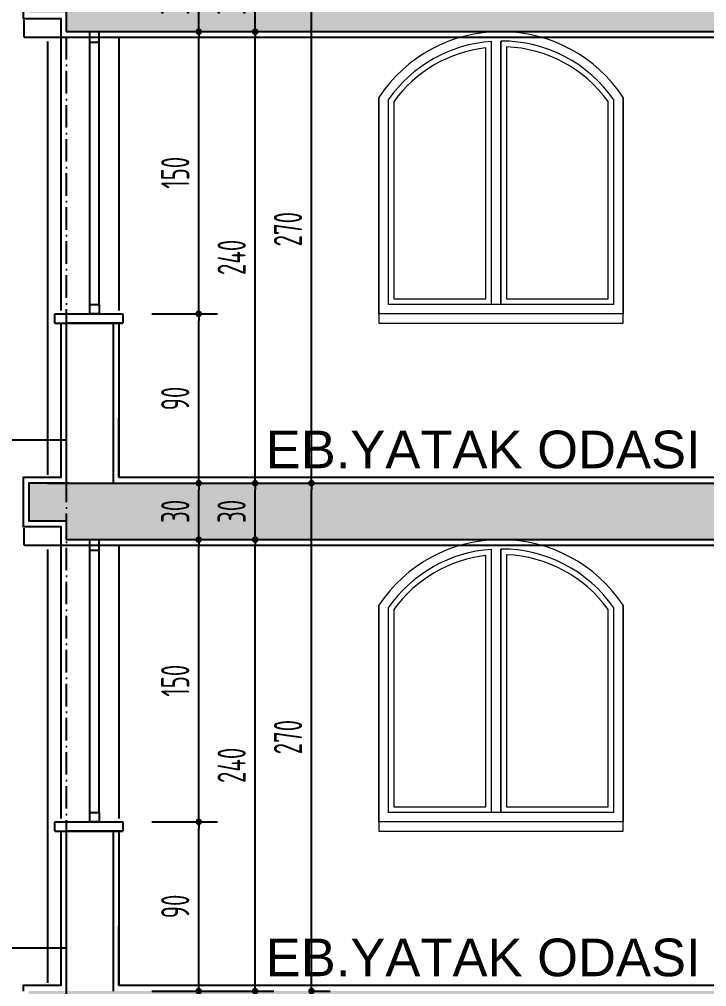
# Model space of a CAD drawing. Extents: x 41749 to 92598, y -24291 to 29432.
# Drawn here: x 72205 to 72571, y -22846 to -22332 of the extents above; entities that cross this region are included whole.
import ezdxf

# ---------------------------------------------------------------- set-up
doc = ezdxf.new("R2010")
doc.units = 0
doc.header["$MEASUREMENT"] = 0
doc.header["$PDMODE"] = 3
doc.linetypes.add('ACAD_ISO10W100', pattern=[18, 12, -3, 0, -3])
doc.layers.get('0').update_dxf_attribs({"linetype": 'CONTINUOUS'})
doc.layers.get('Defpoints').update_dxf_attribs({"linetype": 'CONTINUOUS'})
for name, color, linetype in [('ADAKENARI', 7, 'CONTINUOUS'), ('AKS', 10, 'CONTINUOUS'), ('CAM', 12, 'CONTINUOUS'), ('DUVAR', 6, 'CONTINUOUS'), ('İÇ ÖLÇÜ', 95, 'CONTINUOUS'), ('KAPEN', 83, 'CONTINUOUS'), ('KOLON', 5, 'CONTINUOUS'), ('MAHAL', 21, 'CONTINUOUS'), ('SIVA', 7, 'CONTINUOUS'), ('SıVA', 7, 'CONTINUOUS'), ('tar', 12, 'CONTINUOUS')]:
    doc.layers.add(name, color=color, linetype=linetype)
doc.layers.add('KAPI-GOR', color=153, linetype='CONTINUOUS', lineweight=15)
doc.styles.add('mahal', font='arial.ttf', dxfattribs={"height": 70})
doc.styles.add('OLCU', font='isocpeur.ttf', dxfattribs={"width": 0.59})
doc.dimstyles.new('OLCU3', dxfattribs={"dimscale": 0.5, "dimtxt": 30, "dimasz": 7, "dimexe": 20, "dimexo": 0, "dimgap": 10, "dimtad": 1, "dimdec": 4, "dimrnd": 0.5, "dimdsep": 46, "dimtxsty": 'OLCU', "dimblk1": 'DOT', "dimblk2": 'DOT', "dimsah": 1, "dimcen": 0.09, "dimclrt": 4, "dimadec": 0, "dimazin": 0, "dimtfac": 1, "dimtdec": 4, "dimtix": 1, "dimtmove": 2, "dimatfit": 3, "dimfxl": 0, "dimtolj": 1, "dimtzin": 0, "dimarcsym": 0})

# ---------------------------------------------------------------- blocks, each defined once
blk = doc.blocks.new('DOT')
at = {"color": 0, "linetype": 'ByBlock'}
blk.add_line((-0.5, 0), (-1, 0), dxfattribs=at)
at = {"color": 0, "linetype": 'ByBlock', "const_width": 0.5}
blk.add_lwpolyline([(-0.25, 0, 1), (0.25, 0, 1)], format="xyb", close=True, dxfattribs=at)
blk = doc.blocks.new('*D25')
at = {"layer": 'Defpoints', "color": 0, "transparency": 16777216}
for p in [(72292.62, -22308.23), (72300.89, -22308.23), (72248.4, -22338.23)]:
    blk.add_point(p, dxfattribs=at)
at = {"layer": 'İÇ ÖLÇÜ', "color": 0, "lineweight": -2, "transparency": 16777216}
for p, q in [((72300.77, -22308.23), (72310.89, -22308.23)), ((72300.89, -22334.73), (72300.89, -22311.73)), ((72300.77, -22338.23), (72310.89, -22338.23))]:
    blk.add_line(p, q, dxfattribs=at)
at = {"layer": 'İÇ ÖLÇÜ', "color": 0, "lineweight": -2, "transparency": 16777216, "xscale": 3.5, "yscale": 3.5, "zscale": 3.5}
for p, rotation in [((72300.89, -22308.23), 90), ((72300.89, -22338.23), 270)]:
    blk.add_blockref('DOT', p, dxfattribs=dict(at, rotation=rotation))
at = {"layer": 'İÇ ÖLÇÜ', "color": 4, "transparency": 16777216, "insert": (72288.39, -22323.23), "char_height": 15, "attachment_point": 5, "rotation": 90, "style": 'OLCU'}
blk.add_mtext('\\A1;30', dxfattribs=at)
blk = doc.blocks.new('*D26')
at = {"layer": 'Defpoints', "color": 0, "transparency": 16777216}
for p in [(72326.19, -22308.23), (72330.89, -22308.23), (72267.49, -22338.23)]:
    blk.add_point(p, dxfattribs=at)
at = {"layer": 'İÇ ÖLÇÜ', "color": 0, "lineweight": -2, "transparency": 16777216}
for p, q in [((72330.77, -22308.23), (72340.89, -22308.23)), ((72330.89, -22334.73), (72330.89, -22311.73)), ((72330.77, -22338.23), (72340.89, -22338.23))]:
    blk.add_line(p, q, dxfattribs=at)
at = {"layer": 'İÇ ÖLÇÜ', "color": 0, "lineweight": -2, "transparency": 16777216, "xscale": 3.5, "yscale": 3.5, "zscale": 3.5}
for p, rotation in [((72330.89, -22308.23), 90), ((72330.89, -22338.23), 270)]:
    blk.add_blockref('DOT', p, dxfattribs=dict(at, rotation=rotation))
at = {"layer": 'İÇ ÖLÇÜ', "color": 4, "transparency": 16777216, "insert": (72318.39, -22323.23), "char_height": 15, "attachment_point": 5, "rotation": 90, "style": 'OLCU'}
blk.add_mtext('\\A1;30', dxfattribs=at)
blk = doc.blocks.new('*D39')
at = {"layer": 'Defpoints', "color": 0, "transparency": 16777216}
for p in [(72292.62, -22578.23), (72300.89, -22578.23), (72248.4, -22608.23)]:
    blk.add_point(p, dxfattribs=at)
at = {"layer": 'İÇ ÖLÇÜ', "color": 0, "lineweight": -2, "transparency": 16777216}
for p, q in [((72300.77, -22578.23), (72310.89, -22578.23)), ((72300.89, -22604.73), (72300.89, -22581.73)), ((72300.77, -22608.23), (72310.89, -22608.23))]:
    blk.add_line(p, q, dxfattribs=at)
at = {"layer": 'İÇ ÖLÇÜ', "color": 0, "lineweight": -2, "transparency": 16777216, "xscale": 3.5, "yscale": 3.5, "zscale": 3.5}
for p, rotation in [((72300.89, -22578.23), 90), ((72300.89, -22608.23), 270)]:
    blk.add_blockref('DOT', p, dxfattribs=dict(at, rotation=rotation))
at = {"layer": 'İÇ ÖLÇÜ', "color": 4, "transparency": 16777216, "insert": (72288.39, -22593.23), "char_height": 15, "attachment_point": 5, "rotation": 90, "style": 'OLCU'}
blk.add_mtext('\\A1;30', dxfattribs=at)
blk = doc.blocks.new('*D40')
at = {"layer": 'Defpoints', "color": 0, "transparency": 16777216}
for p in [(72326.19, -22578.23), (72330.89, -22578.23), (72267.49, -22608.23)]:
    blk.add_point(p, dxfattribs=at)
at = {"layer": 'İÇ ÖLÇÜ', "color": 0, "lineweight": -2, "transparency": 16777216}
for p, q in [((72330.77, -22578.23), (72340.89, -22578.23)), ((72330.89, -22604.73), (72330.89, -22581.73)), ((72330.77, -22608.23), (72340.89, -22608.23))]:
    blk.add_line(p, q, dxfattribs=at)
at = {"layer": 'İÇ ÖLÇÜ', "color": 0, "lineweight": -2, "transparency": 16777216, "xscale": 3.5, "yscale": 3.5, "zscale": 3.5}
for p, rotation in [((72330.89, -22578.23), 90), ((72330.89, -22608.23), 270)]:
    blk.add_blockref('DOT', p, dxfattribs=dict(at, rotation=rotation))
at = {"layer": 'İÇ ÖLÇÜ', "color": 4, "transparency": 16777216, "insert": (72318.39, -22593.23), "char_height": 15, "attachment_point": 5, "rotation": 90, "style": 'OLCU'}
blk.add_mtext('\\A1;30', dxfattribs=at)
blk = doc.blocks.new('*D41')
at = {"layer": 'Defpoints', "color": 0, "transparency": 16777216}
for p in [(72267.49, -22338.23), (72330.89, -22338.23), (72267.49, -22578.23)]:
    blk.add_point(p, dxfattribs=at)
at = {"layer": 'İÇ ÖLÇÜ', "color": 0, "lineweight": -2, "transparency": 16777216}
for p, q in [((72305.89, -22338.23), (72340.89, -22338.23)), ((72330.89, -22574.73), (72330.89, -22341.73)), ((72305.89, -22578.23), (72340.89, -22578.23))]:
    blk.add_line(p, q, dxfattribs=at)
at = {"layer": 'İÇ ÖLÇÜ', "color": 0, "lineweight": -2, "transparency": 16777216, "xscale": 3.5, "yscale": 3.5, "zscale": 3.5}
for p, rotation in [((72330.89, -22338.23), 90), ((72330.89, -22578.23), 270)]:
    blk.add_blockref('DOT', p, dxfattribs=dict(at, rotation=rotation))
at = {"layer": 'İÇ ÖLÇÜ', "color": 4, "transparency": 16777216, "insert": (72318.39, -22458.23), "char_height": 15, "attachment_point": 5, "rotation": 90, "style": 'OLCU'}
blk.add_mtext('\\A1;240', dxfattribs=at)
blk = doc.blocks.new('*D42')
at = {"layer": 'Defpoints', "color": 0, "transparency": 16777216}
for p in [(72244.92, -22488.23), (72300.89, -22488.23), (72237.49, -22578.23)]:
    blk.add_point(p, dxfattribs=at)
at = {"layer": 'İÇ ÖLÇÜ', "color": 0, "lineweight": -2, "transparency": 16777216}
for p, q in [((72275.89, -22488.23), (72310.89, -22488.23)), ((72300.89, -22574.73), (72300.89, -22491.73)), ((72275.89, -22578.23), (72310.89, -22578.23))]:
    blk.add_line(p, q, dxfattribs=at)
at = {"layer": 'İÇ ÖLÇÜ', "color": 0, "lineweight": -2, "transparency": 16777216, "xscale": 3.5, "yscale": 3.5, "zscale": 3.5}
for p, rotation in [((72300.89, -22488.23), 90), ((72300.89, -22578.23), 270)]:
    blk.add_blockref('DOT', p, dxfattribs=dict(at, rotation=rotation))
at = {"layer": 'İÇ ÖLÇÜ', "color": 4, "transparency": 16777216, "insert": (72288.39, -22533.23), "char_height": 15, "attachment_point": 5, "rotation": 90, "style": 'OLCU'}
blk.add_mtext('\\A1;90', dxfattribs=at)
blk = doc.blocks.new('*D43')
at = {"layer": 'Defpoints', "color": 0, "transparency": 16777216}
for p in [(72248.4, -22338.23), (72300.89, -22338.23), (72244.92, -22488.23)]:
    blk.add_point(p, dxfattribs=at)
at = {"layer": 'İÇ ÖLÇÜ', "color": 0, "lineweight": -2, "transparency": 16777216}
for p, q in [((72275.89, -22338.23), (72310.89, -22338.23)), ((72300.89, -22484.73), (72300.89, -22341.73)), ((72275.89, -22488.23), (72310.89, -22488.23))]:
    blk.add_line(p, q, dxfattribs=at)
at = {"layer": 'İÇ ÖLÇÜ', "color": 0, "lineweight": -2, "transparency": 16777216, "xscale": 3.5, "yscale": 3.5, "zscale": 3.5}
for p, rotation in [((72300.89, -22338.23), 90), ((72300.89, -22488.23), 270)]:
    blk.add_blockref('DOT', p, dxfattribs=dict(at, rotation=rotation))
at = {"layer": 'İÇ ÖLÇÜ', "color": 4, "transparency": 16777216, "insert": (72288.39, -22413.23), "char_height": 15, "attachment_point": 5, "rotation": 90, "style": 'OLCU'}
blk.add_mtext('\\A1;150', dxfattribs=at)
blk = doc.blocks.new('KASA-2')
for p, q in [((-0.5, -0.5), (-0.5, 0.5)), ((-0.5, 0.5), (0.5, 0.5)), ((0.5, 0.5), (0.5, -0.5)), ((0.5, -0.5), (-0.5, -0.5))]:
    blk.add_line(p, q)
blk = doc.blocks.new('*D47')
at = {"layer": 'Defpoints', "color": 0, "transparency": 16777216}
for p in [(72292.62, -22578.23), (72300.89, -22578.23), (72248.4, -22608.23)]:
    blk.add_point(p, dxfattribs=at)
at = {"layer": 'İÇ ÖLÇÜ', "color": 0, "lineweight": -2, "transparency": 16777216}
for p, q in [((72300.77, -22578.23), (72310.89, -22578.23)), ((72300.89, -22604.73), (72300.89, -22581.73)), ((72300.77, -22608.23), (72310.89, -22608.23))]:
    blk.add_line(p, q, dxfattribs=at)
at = {"layer": 'İÇ ÖLÇÜ', "color": 0, "lineweight": -2, "transparency": 16777216, "xscale": 3.5, "yscale": 3.5, "zscale": 3.5}
for p, rotation in [((72300.89, -22578.23), 90), ((72300.89, -22608.23), 270)]:
    blk.add_blockref('DOT', p, dxfattribs=dict(at, rotation=rotation))
at = {"layer": 'İÇ ÖLÇÜ', "color": 4, "transparency": 16777216, "insert": (72288.39, -22593.23), "char_height": 15, "attachment_point": 5, "rotation": 90, "style": 'OLCU'}
blk.add_mtext('\\A1;30', dxfattribs=at)
blk = doc.blocks.new('*D48')
at = {"layer": 'Defpoints', "color": 0, "transparency": 16777216}
for p in [(72326.19, -22578.23), (72330.89, -22578.23), (72267.49, -22608.23)]:
    blk.add_point(p, dxfattribs=at)
at = {"layer": 'İÇ ÖLÇÜ', "color": 0, "lineweight": -2, "transparency": 16777216}
for p, q in [((72330.77, -22578.23), (72340.89, -22578.23)), ((72330.89, -22604.73), (72330.89, -22581.73)), ((72330.77, -22608.23), (72340.89, -22608.23))]:
    blk.add_line(p, q, dxfattribs=at)
at = {"layer": 'İÇ ÖLÇÜ', "color": 0, "lineweight": -2, "transparency": 16777216, "xscale": 3.5, "yscale": 3.5, "zscale": 3.5}
for p, rotation in [((72330.89, -22578.23), 90), ((72330.89, -22608.23), 270)]:
    blk.add_blockref('DOT', p, dxfattribs=dict(at, rotation=rotation))
at = {"layer": 'İÇ ÖLÇÜ', "color": 4, "transparency": 16777216, "insert": (72318.39, -22593.23), "char_height": 15, "attachment_point": 5, "rotation": 90, "style": 'OLCU'}
blk.add_mtext('\\A1;30', dxfattribs=at)
blk = doc.blocks.new('*D59')
at = {"layer": 'Defpoints', "color": 0, "transparency": 16777216}
for p in [(72292.62, -22578.23), (72300.89, -22578.23), (72248.4, -22608.23)]:
    blk.add_point(p, dxfattribs=at)
at = {"layer": 'İÇ ÖLÇÜ', "color": 0, "lineweight": -2, "transparency": 16777216}
for p, q in [((72300.77, -22578.23), (72310.89, -22578.23)), ((72300.89, -22604.73), (72300.89, -22581.73)), ((72300.77, -22608.23), (72310.89, -22608.23))]:
    blk.add_line(p, q, dxfattribs=at)
at = {"layer": 'İÇ ÖLÇÜ', "color": 0, "lineweight": -2, "transparency": 16777216, "xscale": 3.5, "yscale": 3.5, "zscale": 3.5}
for p, rotation in [((72300.89, -22578.23), 90), ((72300.89, -22608.23), 270)]:
    blk.add_blockref('DOT', p, dxfattribs=dict(at, rotation=rotation))
at = {"layer": 'İÇ ÖLÇÜ', "color": 4, "transparency": 16777216, "insert": (72288.39, -22593.23), "char_height": 15, "attachment_point": 5, "rotation": 90, "style": 'OLCU'}
blk.add_mtext('\\A1;30', dxfattribs=at)
blk = doc.blocks.new('*D60')
at = {"layer": 'Defpoints', "color": 0, "transparency": 16777216}
for p in [(72326.19, -22578.23), (72330.89, -22578.23), (72267.49, -22608.23)]:
    blk.add_point(p, dxfattribs=at)
at = {"layer": 'İÇ ÖLÇÜ', "color": 0, "lineweight": -2, "transparency": 16777216}
for p, q in [((72330.77, -22578.23), (72340.89, -22578.23)), ((72330.89, -22604.73), (72330.89, -22581.73)), ((72330.77, -22608.23), (72340.89, -22608.23))]:
    blk.add_line(p, q, dxfattribs=at)
at = {"layer": 'İÇ ÖLÇÜ', "color": 0, "lineweight": -2, "transparency": 16777216, "xscale": 3.5, "yscale": 3.5, "zscale": 3.5}
for p, rotation in [((72330.89, -22578.23), 90), ((72330.89, -22608.23), 270)]:
    blk.add_blockref('DOT', p, dxfattribs=dict(at, rotation=rotation))
at = {"layer": 'İÇ ÖLÇÜ', "color": 4, "transparency": 16777216, "insert": (72318.39, -22593.23), "char_height": 15, "attachment_point": 5, "rotation": 90, "style": 'OLCU'}
blk.add_mtext('\\A1;30', dxfattribs=at)
blk = doc.blocks.new('*D53')
at = {"layer": 'Defpoints', "color": 0, "transparency": 16777216}
for p in [(72267.49, -22608.23), (72330.89, -22608.23), (72267.49, -22848.23)]:
    blk.add_point(p, dxfattribs=at)
at = {"layer": 'İÇ ÖLÇÜ', "color": 0, "lineweight": -2, "transparency": 16777216}
for p, q in [((72305.89, -22608.23), (72340.89, -22608.23)), ((72330.89, -22844.73), (72330.89, -22611.73)), ((72305.89, -22848.23), (72340.89, -22848.23))]:
    blk.add_line(p, q, dxfattribs=at)
at = {"layer": 'İÇ ÖLÇÜ', "color": 0, "lineweight": -2, "transparency": 16777216, "xscale": 3.5, "yscale": 3.5, "zscale": 3.5}
for p, rotation in [((72330.89, -22608.23), 90), ((72330.89, -22848.23), 270)]:
    blk.add_blockref('DOT', p, dxfattribs=dict(at, rotation=rotation))
at = {"layer": 'İÇ ÖLÇÜ', "color": 4, "transparency": 16777216, "insert": (72318.39, -22728.23), "char_height": 15, "attachment_point": 5, "rotation": 90, "style": 'OLCU'}
blk.add_mtext('\\A1;240', dxfattribs=at)
blk = doc.blocks.new('*D54')
at = {"layer": 'Defpoints', "color": 0, "transparency": 16777216}
for p in [(72244.92, -22758.23), (72300.89, -22758.23), (72237.49, -22848.23)]:
    blk.add_point(p, dxfattribs=at)
at = {"layer": 'İÇ ÖLÇÜ', "color": 0, "lineweight": -2, "transparency": 16777216}
for p, q in [((72275.89, -22758.23), (72310.89, -22758.23)), ((72300.89, -22844.73), (72300.89, -22761.73)), ((72275.89, -22848.23), (72310.89, -22848.23))]:
    blk.add_line(p, q, dxfattribs=at)
at = {"layer": 'İÇ ÖLÇÜ', "color": 0, "lineweight": -2, "transparency": 16777216, "xscale": 3.5, "yscale": 3.5, "zscale": 3.5}
for p, rotation in [((72300.89, -22758.23), 90), ((72300.89, -22848.23), 270)]:
    blk.add_blockref('DOT', p, dxfattribs=dict(at, rotation=rotation))
at = {"layer": 'İÇ ÖLÇÜ', "color": 4, "transparency": 16777216, "insert": (72288.39, -22803.23), "char_height": 15, "attachment_point": 5, "rotation": 90, "style": 'OLCU'}
blk.add_mtext('\\A1;90', dxfattribs=at)
blk = doc.blocks.new('*D55')
at = {"layer": 'Defpoints', "color": 0, "transparency": 16777216}
for p in [(72248.4, -22608.23), (72300.89, -22608.23), (72244.92, -22758.23)]:
    blk.add_point(p, dxfattribs=at)
at = {"layer": 'İÇ ÖLÇÜ', "color": 0, "lineweight": -2, "transparency": 16777216}
for p, q in [((72275.89, -22608.23), (72310.89, -22608.23)), ((72300.89, -22754.73), (72300.89, -22611.73)), ((72275.89, -22758.23), (72310.89, -22758.23))]:
    blk.add_line(p, q, dxfattribs=at)
at = {"layer": 'İÇ ÖLÇÜ', "color": 0, "lineweight": -2, "transparency": 16777216, "xscale": 3.5, "yscale": 3.5, "zscale": 3.5}
for p, rotation in [((72300.89, -22608.23), 90), ((72300.89, -22758.23), 270)]:
    blk.add_blockref('DOT', p, dxfattribs=dict(at, rotation=rotation))
at = {"layer": 'İÇ ÖLÇÜ', "color": 4, "transparency": 16777216, "insert": (72288.39, -22683.23), "char_height": 15, "attachment_point": 5, "rotation": 90, "style": 'OLCU'}
blk.add_mtext('\\A1;150', dxfattribs=at)
blk = doc.blocks.new('*D73')
at = {"layer": 'Defpoints', "color": 0, "transparency": 16777216}
for p in [(72340.89, -22578.23), (72360.86, -22578.23), (72338.56, -22848.23)]:
    blk.add_point(p, dxfattribs=at)
at = {"layer": 'İÇ ÖLÇÜ', "color": 0, "lineweight": -2, "transparency": 16777216}
for p, q in [((72360.74, -22578.23), (72370.86, -22578.23)), ((72360.86, -22844.73), (72360.86, -22581.73)), ((72360.74, -22848.23), (72370.86, -22848.23))]:
    blk.add_line(p, q, dxfattribs=at)
at = {"layer": 'İÇ ÖLÇÜ', "color": 0, "lineweight": -2, "transparency": 16777216, "xscale": 3.5, "yscale": 3.5, "zscale": 3.5}
for p, rotation in [((72360.86, -22578.23), 90), ((72360.86, -22848.23), 270)]:
    blk.add_blockref('DOT', p, dxfattribs=dict(at, rotation=rotation))
at = {"layer": 'İÇ ÖLÇÜ', "color": 4, "transparency": 16777216, "insert": (72348.36, -22713.23), "char_height": 15, "attachment_point": 5, "rotation": 90, "style": 'OLCU'}
blk.add_mtext('\\A1;270', dxfattribs=at)
blk = doc.blocks.new('*D74')
at = {"layer": 'Defpoints', "color": 0, "transparency": 16777216}
for p in [(72340.89, -22308.23), (72360.86, -22308.23), (72338.56, -22578.23)]:
    blk.add_point(p, dxfattribs=at)
at = {"layer": 'İÇ ÖLÇÜ', "color": 0, "lineweight": -2, "transparency": 16777216}
for p, q in [((72360.74, -22308.23), (72370.86, -22308.23)), ((72360.86, -22574.73), (72360.86, -22311.73)), ((72360.74, -22578.23), (72370.86, -22578.23))]:
    blk.add_line(p, q, dxfattribs=at)
at = {"layer": 'İÇ ÖLÇÜ', "color": 0, "lineweight": -2, "transparency": 16777216, "xscale": 3.5, "yscale": 3.5, "zscale": 3.5}
for p, rotation in [((72360.86, -22308.23), 90), ((72360.86, -22578.23), 270)]:
    blk.add_blockref('DOT', p, dxfattribs=dict(at, rotation=rotation))
at = {"layer": 'İÇ ÖLÇÜ', "color": 4, "transparency": 16777216, "insert": (72348.36, -22443.23), "char_height": 15, "attachment_point": 5, "rotation": 90, "style": 'OLCU'}
blk.add_mtext('\\A1;270', dxfattribs=at)

msp = doc.modelspace()

# ---------------------------------------------------------------- hatches: boundary and pattern name
at = {"layer": 'tar'}
h = msp.add_hatch(dxfattribs=at)
h.set_pattern_fill('ANSI33', color=256, scale=40, style=0)
h.paths.add_polyline_path([(73355.47336, -23448.22794), (73335.47336, -23448.22794), (73335.47336, -23668.22794), (73355.47336, -23668.22794)], flags=16)
h.paths.add_polyline_path([(73890.47336, -22038.22794), (73335.47336, -22038.22794), (73335.47336, -22068.22794), (73850.47341, -22068.22792), (73850.47349, -22068.22787), (73890.47345, -22068.22798)])
h.paths.add_polyline_path([(73335.47336, -22104.50656), (73335.47336, -22088.85294), (73278.92352, -22088.85294), (73278.92352, -22105.72794), (73239.85133, -22105.72794), (73239.85133, -22122.60294), (73215.47336, -22122.60294), (73215.47336, -22139.47794), (73190.47336, -22139.47794), (73190.47336, -22156.35294), (73165.47336, -22156.35294), (73165.47336, -22173.22794), (73140.47336, -22173.22794), (73140.47336, -22190.10294), (73115.47336, -22190.10294), (73115.47336, -22206.97794), (73090.47336, -22206.97794), (73090.47336, -22223.85294), (73061.09539, -22223.85294), (73061.09539, -22240.72794), (73022.0232, -22240.72794), (73022.0232, -22257.60294), (72965.47336, -22257.60294), (72965.47336, -22272.60294), (73025.12398, -22272.60294), (73067.82647, -22254.16003), (73098.41545, -22236.58942), (73123.86545, -22219.41067), (73148.86545, -22202.53567), (73173.86545, -22185.66067), (73198.86545, -22168.78567), (73223.93842, -22151.86141), (73247.16506, -22135.78339), (73284.05961, -22119.8489)], flags=17)
h.paths.add_polyline_path([(73850.47324, -22308.22794), (73829.09812, -22308.22794), (73335.47336, -22308.22794), (73335.47336, -22338.22794), (73830.47338, -22338.22792), (73830.47338, -22328.22785), (73850.47324, -22328.22794)])
h.paths.add_polyline_path([(73335.47336, -22358.85294), (73278.92352, -22358.85294), (73278.92352, -22375.72794), (73239.85133, -22375.72794), (73239.85133, -22392.60294), (73215.47336, -22392.60294), (73215.47336, -22409.47794), (73190.47336, -22409.47794), (73190.47336, -22426.35294), (73165.47336, -22426.35294), (73165.47336, -22443.22794), (73140.47336, -22443.22794), (73140.47336, -22460.10294), (73115.47336, -22460.10294), (73115.47336, -22476.97794), (73090.47336, -22476.97794), (73090.47336, -22493.85294), (73061.09539, -22493.85294), (73061.09539, -22510.72794), (73022.0232, -22510.72794), (73022.0232, -22527.60294), (72965.47336, -22527.60294), (72965.47336, -22542.60294), (73025.12398, -22542.60294), (73067.82647, -22524.16003), (73098.41545, -22506.58942), (73123.86545, -22489.41067), (73148.86545, -22472.53567), (73173.86545, -22455.66067), (73198.86545, -22438.78567), (73223.93842, -22421.86141), (73247.16506, -22405.78339), (73284.05961, -22389.8489), (73335.47336, -22374.50656)], flags=17)
h.paths.add_polyline_path([(73223.93842, -22691.86141), (73247.16506, -22675.78339), (73284.05961, -22659.8489), (73335.47336, -22644.50656), (73335.47336, -22628.85294), (73278.92352, -22628.85294), (73278.92352, -22645.72794), (73239.85133, -22645.72794), (73239.85133, -22662.60294), (73215.47336, -22662.60294), (73215.47336, -22679.47794), (73190.47336, -22679.47794), (73190.47336, -22696.35294), (73165.47336, -22696.35294), (73165.47336, -22713.22794), (73140.47336, -22713.22794), (73140.47336, -22730.10294), (73115.47336, -22730.10294), (73115.47336, -22746.97794), (73090.47336, -22746.97794), (73090.47336, -22763.85294), (73061.09539, -22763.85294), (73061.09539, -22780.72794), (73022.0232, -22780.72794), (73022.0232, -22797.60294), (72965.47336, -22797.60294), (72965.47336, -22812.60294), (73025.12398, -22812.60294), (73067.82647, -22794.16003), (73098.41545, -22776.58942), (73123.86545, -22759.41067), (73148.86545, -22742.53567), (73173.86545, -22725.66067), (73198.86545, -22708.78567)], flags=17)
h.paths.add_polyline_path([(73850.47324, -22578.22794), (73829.09812, -22578.22794), (73335.47336, -22578.22794), (73335.47336, -22608.22794), (73830.47338, -22608.22792), (73830.47338, -22598.22785), (73850.47324, -22598.22794)])
h.paths.add_polyline_path([(73850.47324, -22848.22794), (73829.09812, -22848.22794), (73335.47336, -22848.22794), (73335.47336, -22878.22794), (73830.47338, -22878.22792), (73830.47338, -22868.22785), (73850.47324, -22868.22794)])
h.paths.add_polyline_path([(73198.86545, -22978.78567), (73223.93842, -22961.86141), (73247.16506, -22945.78339), (73284.05961, -22929.8489), (73335.47336, -22914.50656), (73335.47336, -22898.85294), (73278.92352, -22898.85294), (73278.92352, -22915.72794), (73239.85133, -22915.72794), (73239.85133, -22932.60294), (73215.47336, -22932.60294), (73215.47336, -22949.47794), (73190.47336, -22949.47794), (73190.47336, -22966.35294), (73165.47336, -22966.35294), (73165.47336, -22983.22794), (73140.47336, -22983.22794), (73140.47336, -23000.10294), (73115.47336, -23000.10294), (73115.47336, -23016.97794), (73090.47336, -23016.97794), (73090.47336, -23033.85294), (73061.09539, -23033.85294), (73061.09539, -23050.72794), (73022.0232, -23050.72794), (73022.0232, -23067.60294), (72965.47336, -23067.60294), (72965.47336, -23082.60294), (73025.12398, -23082.60294), (73067.82647, -23064.16003), (73098.41545, -23046.58942), (73123.86545, -23029.41067), (73148.86545, -23012.53567), (73173.86545, -22995.66067)], flags=17)
h.paths.add_polyline_path([(73840.47324, -23118.22794), (73829.09812, -23118.22794), (73335.47336, -23118.22794), (73335.47336, -23148.22794), (73840.47336, -23148.22792), (73840.47336, -23138.22794), (73840.47324, -23138.22794)])
h.paths.add_polyline_path([(73830.47336, -23918.22794), (72015.47336, -23918.22794), (72015.47336, -23968.22794), (71665.95223, -23968.22794), (71665.95223, -23698.22794), (71640.95224, -23698.22794), (71640.95225, -23918.22794), (71640.95223, -23918.22794), (71640.95223, -24018.22794), (72045.47336, -24018.22794), (73830.47336, -24018.22794)])
h.paths.add_polyline_path([(71665.95224, -23668.22794), (71640.95223, -23668.22794), (71640.95223, -23698.22794), (71665.95223, -23698.22794)])
h.paths.add_polyline_path([(72765.47336, -23148.22794), (72765.47336, -23574.47794), (72671.29231, -23574.47794), (72671.29231, -23558.85294), (72655.47336, -23558.85294), (72655.47336, -23543.22794), (72639.65441, -23543.22794), (72639.65441, -23527.60294), (72545.47336, -23527.60294), (72545.47336, -23537.60294), (72619.72941, -23537.60294), (72667.18626, -23584.47794), (72765.47336, -23584.47794), (72765.47336, -23918.22794), (72785.47336, -23918.22794), (72785.47336, -23783.22794), (72945.47336, -23783.22794), (72945.47336, -23918.22794), (72965.47336, -23918.22794), (72965.47336, -23683.22794), (73335.47336, -23683.22794), (73335.47336, -23698.22794), (73830.47336, -23698.22794), (73830.47336, -23668.22794), (72965.47336, -23668.22794), (72965.47336, -23535.37079), (73022.81866, -23535.37079), (73067.04782, -23509.94101), (73084.40105, -23490.75214), (73093.03785, -23475.20345), (73116.02036, -23462.26272), (73152.83084, -23434.8946), (73335.47336, -23434.8946), (73335.47336, -23448.22794), (73830.47336, -23448.22794), (73830.47336, -23418.22794), (73135.47336, -23418.22794), (73135.47336, -23436.08508), (73110.47336, -23436.08508), (73110.47336, -23453.94222), (73085.47336, -23453.94222), (73085.47336, -23471.79936), (73076.21556, -23471.79936), (73076.21556, -23489.65651), (73061.14326, -23489.65651), (73061.14326, -23507.51365), (73020.83289, -23507.51365), (73020.83289, -23525.37079), (72965.47336, -23525.37079), (72965.47336, -23330.22794), (73009.71206, -23330.22794), (73070.18076, -23305.87107), (73087.47183, -23286.81146), (73100.52171, -23274.55679), (73198.79386, -23209.04202), (73226.8201, -23185.35787), (73237.00358, -23177.02472), (73248.75557, -23169.07073), (73284.0037, -23147.03525), (73335.47336, -23133.86584), (73335.47336, -23118.22794), (73294.74121, -23118.22794), (73294.74121, -23134.8946), (73242.33457, -23134.8946), (73242.33457, -23151.56127), (73224.26255, -23151.56127), (73224.26255, -23168.22794), (73215.47336, -23168.22794), (73215.47336, -23184.8946), (73190.47336, -23184.8946), (73190.47336, -23201.56127), (73165.47336, -23201.56127), (73165.47336, -23218.22794), (73140.47336, -23218.22794), (73140.47336, -23234.8946), (73115.47336, -23234.8946), (73115.47336, -23251.56127), (73090.47336, -23251.56127), (73090.47336, -23268.22794), (73076.68417, -23268.22794), (73076.68417, -23284.8946), (73058.61215, -23284.8946), (73058.61215, -23301.56127), (73006.20551, -23301.56127), (73006.20551, -23318.22794), (72965.47336, -23318.22794), (72965.47336, -21788.40603), (72945.47336, -21788.40603), (72945.47336, -23768.22794), (72785.47336, -23768.22794), (72785.47336, -21790.68641), (72765.47336, -21792.22363), (72765.47336, -22038.22794), (72210.47336, -22038.22794), (72210.47336, -22068.22789), (72765.47336, -22068.22794), (72765.47336, -22308.22794), (72210.47336, -22308.22794), (72210.47336, -22328.22794), (72230.4733, -22328.22785), (72230.4733, -22338.22794), (72765.47336, -22338.22794), (72765.47336, -22578.22794), (72210.47336, -22578.22794), (72210.47336, -22598.22794), (72230.4733, -22598.22785), (72230.4733, -22608.22794), (72765.47336, -22608.22794), (72765.47336, -22848.22794), (72210.47336, -22848.22794), (72210.47336, -22868.22794), (72230.4733, -22868.22785), (72230.4733, -22878.22794), (72765.47336, -22878.22794), (72765.47336, -23118.22794), (72220.47336, -23118.22794), (72010.47336, -23118.22793), (72010.47336, -23148.22798)])
h.paths.add_polyline_path([(72545.47336, -23448.22794), (72545.47336, -23418.22794), (71640.95223, -23418.22794), (71640.95223, -23448.22794)])
h.paths.add_polyline_path([(72545.47336, -23698.22794), (72545.47336, -23668.22794), (72015.47336, -23668.22794), (72015.47336, -23698.22794)], flags=17)

# ---------------------------------------------------------------- linework, layer by layer
for p, q in [((72230.47324, -22555.42782), (72189.11381, -22555.42782)), ((72230.47324, -22825.42782), (72189.11381, -22825.42782))]:
    msp.add_line(p, q)
at = {"layer": 'ADAKENARI'}
for p, q in [((72220.47336, -22343.48965), (72220.47336, -22573.74441)), ((72220.47336, -22613.48965), (72220.47336, -22843.74441))]:
    msp.add_line(p, q, dxfattribs=at)
for points in [[(72227.47324, -22511.22794), (72227.47324, -22575.22794), (72207.47336, -22575.22794), (72207.47336, -22578.22794)], [(72227.47324, -22781.22794), (72227.47324, -22845.22794), (72207.47336, -22845.22794), (72207.47336, -22848.22794)]]:
    msp.add_lwpolyline(points, dxfattribs=at)
at = {"layer": 'AKS', "linetype": 'ACAD_ISO10W100'}
msp.add_line((72230.62189, -24018.22794), (72230.62189, -21516.41996), dxfattribs=at)
at = {"layer": 'CAM'}
for p, q in [((72227.47325, -22341.22794), (72227.47324, -22486.39156)), ((72258.47325, -22341.22794), (72258.47324, -22486.39156)), ((72227.47325, -22611.22794), (72227.47324, -22756.39156)), ((72258.47325, -22611.22794), (72258.47324, -22756.39156))]:
    msp.add_line(p, q, dxfattribs=at)
at = {"layer": 'DUVAR'}
for p, q in [((72230.47324, -22493.22794), (72230.47329, -22578.22794)), ((72230.47324, -22493.22794), (72255.47324, -22493.22794)), ((72230.47324, -22493.22794), (72230.47324, -22493.22794)), ((72230.47324, -22493.22796), (72230.47324, -22578.22794)), ((72255.47324, -22493.22794), (72255.47324, -22578.22794)), ((72230.47324, -22763.22794), (72230.47329, -22848.22794)), ((72230.47324, -22763.22794), (72255.47324, -22763.22794)), ((72230.47324, -22763.22794), (72230.47324, -22763.22794)), ((72230.47324, -22763.22796), (72230.47324, -22848.22794)), ((72255.47324, -22763.22794), (72255.47324, -22848.22794))]:
    msp.add_line(p, q, dxfattribs=at)
at = {"layer": 'KAPEN'}
for p, q in [((72242.97324, -22483.22794), (72242.97325, -22338.22794)), ((72247.97324, -22483.22794), (72247.97325, -22338.22794)), ((72242.97325, -22343.81135), (72247.97325, -22343.81135)), ((72242.97325, -22343.81135), (72247.97325, -22343.81135)), ((72242.97324, -22753.22794), (72242.97325, -22608.22794)), ((72247.97324, -22753.22794), (72247.97325, -22608.22794)), ((72242.97325, -22613.81135), (72247.97325, -22613.81135)), ((72242.97325, -22613.81135), (72247.97325, -22613.81135))]:
    msp.add_line(p, q, dxfattribs=at)
at = {"layer": 'KAPI-GOR'}
for p, q in [((72461.62188, -22343.22794), (72461.62188, -22483.22794)), ((72521.62188, -22483.22794), (72401.62188, -22483.22794)), ((72526.62188, -22488.22794), (72396.62188, -22488.22794)), ((72461.62188, -22613.22794), (72461.62188, -22753.22794)), ((72521.62188, -22753.22794), (72401.62188, -22753.22794)), ((72526.62188, -22758.22794), (72396.62188, -22758.22794))]:
    msp.add_line(p, q, dxfattribs=at)
for points in [[(72456.62188, -22483.22794), (72456.62188, -22343.42355)], [(72461.62188, -22483.22794), (72461.62188, -22343.22794)], [(72461.62188, -22343.22794), (72461.62188, -22483.22794)], [(72461.62188, -22343.22794), (72461.62188, -22483.22794)], [(72453.62188, -22480.22794), (72453.62188, -22346.7548)], [(72464.62188, -22346.30175), (72464.62188, -22480.22794)], [(72396.62188, -22488.22794), (72396.62188, -22373.15449)], [(72396.62188, -22373.15449), (72396.62188, -22493.22794), (72526.62188, -22493.22794), (72526.62188, -22373.15449)], [(72401.62188, -22374.5018), (72401.62188, -22483.22794)], [(72404.62188, -22375.3375), (72404.62188, -22480.22794), (72453.62188, -22480.22794)], [(72464.62188, -22480.22794), (72518.62188, -22480.22794), (72518.62188, -22375.3375)], [(72521.62188, -22483.22794), (72521.62188, -22374.5018)], [(72526.62188, -22373.15449), (72526.62188, -22488.22794)], [(72453.62188, -22750.22794), (72453.62188, -22616.7548)], [(72456.62188, -22753.22794), (72456.62188, -22613.42355)], [(72461.62188, -22753.22794), (72461.62188, -22613.22794)], [(72461.62188, -22613.22794), (72461.62188, -22753.22794)], [(72461.62188, -22613.22794), (72461.62188, -22753.22794)], [(72464.62188, -22616.30175), (72464.62188, -22750.22794)], [(72396.62188, -22758.22794), (72396.62188, -22643.15449)], [(72396.62188, -22643.15449), (72396.62188, -22763.22794), (72526.62188, -22763.22794), (72526.62188, -22643.15449)], [(72526.62188, -22643.15449), (72526.62188, -22758.22794)], [(72401.62188, -22644.5018), (72401.62188, -22753.22794)], [(72404.62188, -22645.3375), (72404.62188, -22750.22794), (72453.62188, -22750.22794)], [(72464.62188, -22750.22794), (72518.62188, -22750.22794), (72518.62188, -22645.3375)], [(72521.62188, -22753.22794), (72521.62188, -22644.5018)]]:
    msp.add_lwpolyline(points, dxfattribs=at)
for centre, radius, start, end in [((72461.62188, -22416.17528), 77.94735, 33.4989192, 146.5010808), ((72461.58115, -22416.4067), 73.15145, 93.8873228, 145.0507099), ((72461.93538, -22415.81945), 72.59219, 34.6927075, 90.2474421), ((72461.80903, -22417.0825), 70.80264, 96.6401531, 143.871611), ((72461.7542, -22416.36685), 70.12376, 35.8099919, 87.6562557), ((72461.62188, -22686.17528), 77.94735, 33.4989192, 146.5010808), ((72461.58115, -22686.4067), 73.15145, 93.8873228, 145.0507099), ((72461.80903, -22687.0825), 70.80264, 96.6401531, 143.871611), ((72461.93538, -22685.81945), 72.59219, 34.6927075, 90.2474421), ((72461.7542, -22686.36685), 70.12376, 35.8099919, 87.6562557)]:
    msp.add_arc(centre, radius, start, end, dxfattribs=at)
at = {"layer": 'KOLON'}
for points in [[(72230.4733, -22328.22789), (72230.4733, -22338.22794), (72765.47336, -22338.22794)], [(72231.84848, -22578.22794), (72210.47336, -22578.22794), (72210.47336, -22598.22794), (72230.4733, -22598.22789)], [(72231.84848, -22578.22794), (72210.47336, -22578.22794), (72210.47336, -22598.22794), (72230.47322, -22598.22785)], [(72231.84848, -22578.22794), (72210.47336, -22578.22794), (72210.47336, -22598.22794), (72230.4733, -22598.22789)], [(72231.84848, -22578.22794), (72210.47336, -22578.22794), (72210.47336, -22598.22794), (72230.47322, -22598.22785)], [(72231.84848, -22578.22794), (72210.47336, -22578.22794), (72210.47336, -22598.22794), (72230.4733, -22598.22789)], [(72231.84848, -22578.22794), (72210.47336, -22578.22794), (72210.47336, -22598.22794), (72230.47322, -22598.22785)], [(72220.47336, -22578.22794), (72765.47336, -22578.22794)], [(72220.47336, -22578.22794), (72765.47336, -22578.22794)], [(72231.84848, -22578.22794), (72765.47336, -22578.22794)], [(72231.84848, -22578.22794), (72765.47336, -22578.22794)], [(72231.84848, -22578.22794), (72765.47336, -22578.22794)], [(72231.84848, -22578.22794), (72765.47336, -22578.22794)], [(72230.4733, -22598.22789), (72230.4733, -22608.22794), (72765.47336, -22608.22794)], [(72230.4733, -22598.22789), (72230.4733, -22608.22794), (72765.47336, -22608.22794)]]:
    msp.add_lwpolyline(points, dxfattribs=at)
at = {"layer": 'SIVA'}
for p, q in [((72258.47324, -22575.22794), (72258.47324, -22543.72023)), ((72622.47336, -22575.22794), (72258.47324, -22575.22794)), ((72622.47336, -22575.22794), (72258.47324, -22575.22794)), ((72258.4733, -22611.22794), (72622.47336, -22611.22794)), ((72258.47324, -22845.22794), (72258.47324, -22813.72023)), ((72622.47336, -22845.22794), (72258.47324, -22845.22794)), ((72622.47336, -22845.22794), (72258.47324, -22845.22794))]:
    msp.add_line(p, q, dxfattribs=at)
at = {"layer": 'SıVA'}
for p, q in [((72207.97329, -22341.22794), (72207.97329, -22332.15007)), ((72207.97329, -22341.22794), (72227.4733, -22341.22793)), ((72247.97325, -22341.22794), (72258.47325, -22341.22794)), ((72258.47324, -22341.22794), (72258.47325, -22341.22794)), ((72224.37677, -22488.22794), (72260.47324, -22488.22794)), ((72224.37677, -22493.22794), (72224.37677, -22488.22794)), ((72260.47324, -22488.22794), (72260.47324, -22493.22794)), ((72224.37677, -22493.22794), (72260.47324, -22493.22794)), ((72227.47324, -22493.22794), (72227.47324, -22511.22794)), ((72260.47324, -22493.22794), (72230.47324, -22493.22794)), ((72258.47324, -22493.22794), (72258.47324, -22575.22794)), ((72227.47324, -22511.22794), (72227.47324, -22511.22794)), ((72207.97329, -22611.22794), (72207.97329, -22602.15007)), ((72207.97329, -22611.22794), (72207.97329, -22602.15007)), ((72207.97329, -22611.22794), (72227.4733, -22611.22793)), ((72207.97329, -22611.22794), (72227.4733, -22611.22793)), ((72247.97325, -22611.22794), (72258.47325, -22611.22794)), ((72258.47324, -22611.22794), (72258.47325, -22611.22794)), ((72224.37677, -22758.22794), (72260.47324, -22758.22794)), ((72224.37677, -22763.22794), (72224.37677, -22758.22794)), ((72260.47324, -22758.22794), (72260.47324, -22763.22794)), ((72224.37677, -22763.22794), (72260.47324, -22763.22794)), ((72227.47324, -22763.22794), (72227.47324, -22781.22794)), ((72260.47324, -22763.22794), (72230.47324, -22763.22794)), ((72258.47324, -22763.22794), (72258.47324, -22845.22794)), ((72227.47324, -22781.22794), (72227.47324, -22781.22794))]:
    msp.add_line(p, q, dxfattribs=at)
for points in [[(72207.47336, -22308.22794), (72207.47336, -22331.22794), (72227.4733, -22331.2279), (72227.4733, -22341.22794), (72622.47336, -22341.22794)], [(72207.47336, -22578.22794), (72207.47336, -22601.22794), (72227.4733, -22601.2279), (72227.47329, -22633.22784)], [(72207.47336, -22578.22794), (72207.47336, -22601.22794), (72227.47322, -22601.22785)], [(72207.47336, -22578.22794), (72207.47336, -22601.22794), (72227.4733, -22601.2279), (72227.47329, -22633.22784)], [(72207.47336, -22578.22794), (72207.47336, -22601.22794), (72227.47322, -22601.22785)], [(72207.47336, -22578.22794), (72207.47336, -22601.22794), (72227.4733, -22601.2279), (72227.4733, -22611.22794), (72622.47336, -22611.22794)], [(72207.47336, -22578.22794), (72207.47336, -22601.22794), (72227.47322, -22601.22785)]]:
    msp.add_lwpolyline(points, dxfattribs=at)

# ---------------------------------------------------------------- block references
at = {"layer": 'KAPEN', "xscale": 5, "yscale": 5, "zscale": 5, "rotation": 270}
for p in [(72245.47324, -22485.72794), (72245.47324, -22755.72794)]:
    msp.add_blockref('KASA-2', p, dxfattribs=at)

# ---------------------------------------------------------------- texts
at = {"layer": 'MAHAL', "char_height": 20, "width": 318.296, "attachment_point": 5, "style": 'mahal'}
for insert in [(72452.14595, -22560.44902), (72452.14595, -22830.44902)]:
    msp.add_mtext('{\\fArial|b0|i0|c186|p34;EB.YATAK ODASI}', dxfattribs=dict(at, insert=insert))

# ---------------------------------------------------------------- dimensions: what is measured, and where the dimension line sits
at = {"layer": 'İÇ ÖLÇÜ'}
for base, p1, p2, picture, middle in [((72300.89142, -22308.22794), (72248.40363, -22338.22794), (72292.61679, -22308.22794), '*D25', (72288.39142, -22323.22794)), ((72330.89142, -22308.22794), (72267.49295, -22338.22794), (72326.1924, -22308.22794), '*D26', (72318.39142, -22323.22794)), ((72360.8607, -22308.22794), (72338.56321, -22578.22794), (72340.89142, -22308.22794), '*D74', (72348.3607, -22443.22794)), ((72300.89142, -22578.22794), (72248.40363, -22608.22794), (72292.61679, -22578.22794), '*D39', (72288.39142, -22593.22794)), ((72300.89142, -22578.22794), (72248.40363, -22608.22794), (72292.61679, -22578.22794), '*D47', (72288.39142, -22593.22794)), ((72300.89142, -22578.22794), (72248.40363, -22608.22794), (72292.61679, -22578.22794), '*D59', (72288.39142, -22593.22794)), ((72330.89142, -22578.22794), (72267.49295, -22608.22794), (72326.1924, -22578.22794), '*D40', (72318.39142, -22593.22794)), ((72330.89142, -22578.22794), (72267.49295, -22608.22794), (72326.1924, -22578.22794), '*D48', (72318.39142, -22593.22794)), ((72330.89142, -22578.22794), (72267.49295, -22608.22794), (72326.1924, -22578.22794), '*D60', (72318.39142, -22593.22794)), ((72360.8607, -22578.22794), (72338.56321, -22848.22794), (72340.89142, -22578.22794), '*D73', (72348.3607, -22713.22794))]:
    dim = msp.add_linear_dim(base=base, p1=p1, p2=p2, angle=90, dimstyle='OLCU3', override={"dimfxl": 0.25}, dxfattribs=at)
    dim.commit()
    dim.dimension.update_dxf_attribs({"geometry": picture, "text_midpoint": middle})
for base, p1, p2, picture, middle in [((72300.89142, -22338.22794), (72244.91547, -22488.22794), (72248.40363, -22338.22794), '*D43', (72288.39142, -22413.22794)), ((72330.89142, -22338.22794), (72267.49295, -22578.22794), (72267.49295, -22338.22794), '*D41', (72318.39142, -22458.22794)), ((72300.89142, -22488.22794), (72237.49295, -22578.22794), (72244.91547, -22488.22794), '*D42', (72288.39142, -22533.22794)), ((72300.89142, -22608.22794), (72244.91547, -22758.22794), (72248.40363, -22608.22794), '*D55', (72288.39142, -22683.22794)), ((72330.89142, -22608.22794), (72267.49295, -22848.22794), (72267.49295, -22608.22794), '*D53', (72318.39142, -22728.22794)), ((72300.89142, -22758.22794), (72237.49295, -22848.22794), (72244.91547, -22758.22794), '*D54', (72288.39142, -22803.22794))]:
    dim = msp.add_linear_dim(base=base, p1=p1, p2=p2, angle=90, dimstyle='OLCU3', dxfattribs=at)
    dim.commit()
    dim.dimension.update_dxf_attribs({"geometry": picture, "text_midpoint": middle})

doc.saveas('drawing.dxf')
